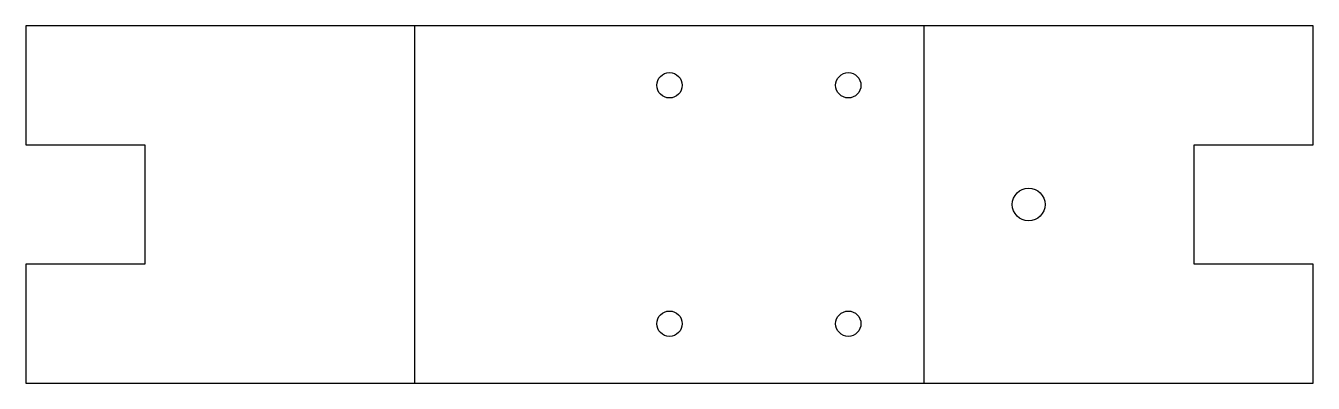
# Model space of a CAD drawing. Header units: millimetres. Extents: x 0 to 432, y 0 to 120.
import ezdxf

# ---------------------------------------------------------------- set-up
doc = ezdxf.new("R2010")
doc.units = ezdxf.units.MM
doc.layers.add('BEND', color=1, linetype='CONTINUOUS')
doc.layers.add('CUT', color=7, linetype='CONTINUOUS')

msp = doc.modelspace()

# ---------------------------------------------------------------- linework, layer by layer
at = {"layer": 'BEND'}
for p, q in [((130.5, 0), (130.5, 120)), ((301.5, 0), (301.5, 120))]:
    msp.add_line(p, q, dxfattribs=at)
at = {"layer": 'CUT'}
for p, q in [((432, 120), (0, 120)), ((0, 120), (0, 80)), ((432, 80), (432, 120)), ((0, 80), (40, 80)), ((40, 80), (40, 40)), ((392, 40), (392, 80)), ((392, 80), (432, 80)), ((40, 40), (0, 40)), ((0, 40), (0, 0)), ((432, 40), (392, 40)), ((432, 0), (432, 40)), ((0, 0), (432, 0))]:
    msp.add_line(p, q, dxfattribs=at)
for centre, radius in [((216, 100), 4.25), ((276, 100), 4.25), ((336.5, 60), 5.5), ((216, 20), 4.25), ((276, 20), 4.25)]:
    msp.add_circle(centre, radius, dxfattribs=at)

doc.saveas('drawing.dxf')
